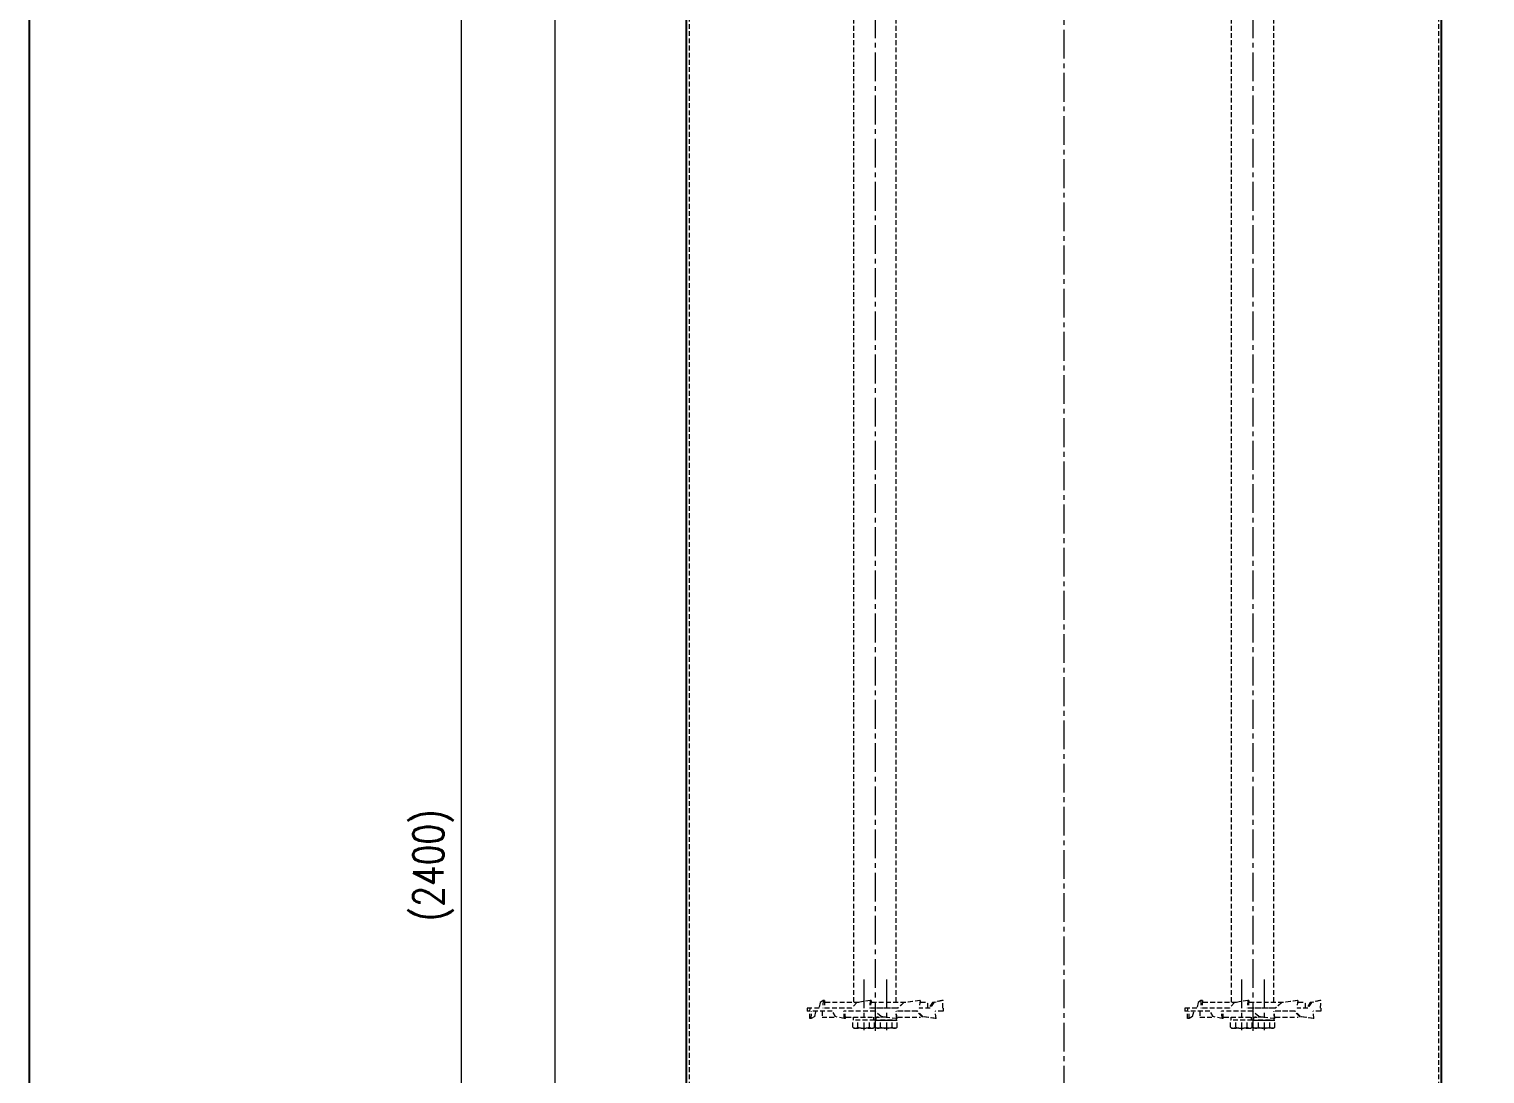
# Model space of a CAD drawing. Header units: millimetres. Extents: x 0 to 70370, y 0 to 11543.
# Drawn here: x 33250 to 34213, y 4951 to 5642 of the extents above; entities that cross this region are included whole.
import ezdxf

# ---------------------------------------------------------------- set-up
doc = ezdxf.new("R2010")
doc.units = ezdxf.units.MM
for name, pattern in [('CENTER2', [28.575, 19.05, -3.175, 3.175, -3.175]), ('HIDDEN', [9.525, 6.35, -3.175]), ('HIDDEN2', [4.7625, 3.175, -1.5875])]:
    doc.linetypes.add(name, pattern=pattern)
for name, color, linetype, lineweight in [('01_外形線', 7, 'Continuous', 25), ('03_かくれ線', 6, 'HIDDEN2', 13), ('04_中心線', 1, 'CENTER2', 9), ('07_寸法線', 3, 'Continuous', 9)]:
    doc.layers.add(name, color=color, linetype=linetype, lineweight=lineweight)
doc.styles.add('寸法用', font='simplex.shx', dxfattribs={"width": 0.8, "bigfont": '@extfont2.shx'})
doc.dimstyles.new('機械製図用', dxfattribs={"dimtxt": 3.5, "dimasz": 3.5, "dimexe": 2, "dimexo": 0, "dimgap": 1.2, "dimtad": 1, "dimdsep": 46, "dimtxsty": '寸法用', "dimblk": 'OPEN30', "dimcen": 0, "dimclrd": 256, "dimclre": 256, "dimclrt": 7, "dimazin": 2, "dimtm": 1e-09, "dimtfac": 0.75, "dimtmove": 0, "dimatfit": 3, "dimldrblk": 'OPEN30', "dimfxl": 1, "dimlwd": -1, "dimlwe": -1, "dimarcsym": 0})

# ---------------------------------------------------------------- blocks, each defined once
blk = doc.blocks.new('_Open30')
at = {"color": 0, "linetype": 'ByBlock', "lineweight": -2}
for p, q in [((-1, 0.27), (0, 0)), ((0, 0), (-1, -0.27)), ((0, 0), (-1, 0))]:
    blk.add_line(p, q, dxfattribs=at)
blk = doc.blocks.new('*D3096')
at = {"layer": '07_寸法線', "color": 4, "linetype": 'HIDDEN', "ltscale": 3, "transparency": 16777216}
blk.add_line((33672.46, 5798.18), (33595.63, 5798.18), dxfattribs=at)
at = {"layer": '07_寸法線', "color": 4, "ltscale": 3, "transparency": 16777216}
blk.add_line((33597.63, 5791.18), (33597.63, 3895.18), dxfattribs=at)
at = {"layer": 'Defpoints', "color": 0, "linetype": 'HIDDEN', "ltscale": 3, "transparency": 16777216}
for p in [(33674.46, 5798.18), (33597.63, 3888.18), (33597.63, 3888.18)]:
    blk.add_point(p, dxfattribs=at)
at = {"layer": '07_寸法線', "color": 4, "linetype": 'HIDDEN', "ltscale": 3, "transparency": 16777216, "xscale": 7, "yscale": 7, "zscale": 7}
for p, rotation in [((33597.63, 5798.18), 90), ((33597.63, 3888.18), 270)]:
    blk.add_blockref('_Open30', p, dxfattribs=dict(at, rotation=rotation))
at = {"layer": '07_寸法線', "color": 4, "linetype": 'HIDDEN', "ltscale": 3, "transparency": 16777216, "insert": (33579.39, 4843.18), "char_height": 20, "attachment_point": 5, "rotation": 90, "style": '寸法用'}
blk.add_mtext('(1910)', dxfattribs=at)
blk = doc.blocks.new('*D3097')
at = {"layer": '07_寸法線', "color": 4, "linetype": 'HIDDEN', "ltscale": 3, "transparency": 16777216}
blk.add_line((33807.46, 6289.18), (33533.49, 6289.18), dxfattribs=at)
at = {"layer": '07_寸法線', "color": 4, "ltscale": 3, "transparency": 16777216}
for p, q in [((33535.49, 6282.18), (33535.49, 3895.18)), ((33537.49, 3888.18), (33537.49, 3888.18))]:
    blk.add_line(p, q, dxfattribs=at)
at = {"layer": 'Defpoints', "color": 0, "linetype": 'HIDDEN', "ltscale": 3, "transparency": 16777216}
for p in [(33809.46, 6289.18), (33535.49, 3888.18), (33535.49, 3888.18)]:
    blk.add_point(p, dxfattribs=at)
at = {"layer": '07_寸法線', "color": 4, "linetype": 'HIDDEN', "ltscale": 3, "transparency": 16777216, "xscale": 7, "yscale": 7, "zscale": 7}
for p, rotation in [((33535.49, 6289.18), 90), ((33535.49, 3888.18), 270)]:
    blk.add_blockref('_Open30', p, dxfattribs=dict(at, rotation=rotation))
at = {"layer": '07_寸法線', "color": 4, "linetype": 'HIDDEN', "ltscale": 3, "transparency": 16777216, "insert": (33517.25, 5088.68), "char_height": 20, "attachment_point": 5, "rotation": 90, "style": '寸法用'}
blk.add_mtext('(2400)', dxfattribs=at)

msp = doc.modelspace()

# ---------------------------------------------------------------- linework, layer by layer
at = {"layer": '01_外形線'}
msp.add_lwpolyline([(33684.464, 4793.179), (34184.464, 4793.179), (34184.464, 5793.179), (33684.464, 5793.179)], close=True, dxfattribs=at)
at = {"layer": '03_かくれ線'}
for p, q in [((33686.464, 5793.179), (33686.464, 4793.179)), ((33795.464, 4998.179), (33795.464, 5798.179)), ((33823.464, 4998.179), (33823.464, 5798.179)), ((34045.464, 4998.179), (34045.464, 5798.179)), ((34073.464, 4998.179), (34073.464, 5798.179)), ((34182.464, 5793.179), (34182.464, 4793.179)), ((33772.515, 4994.179), (33764.464, 4994.179)), ((33764.464, 4994.179), (33764.464, 4992.179)), ((33766.428, 4992.179), (33764.464, 4992.179)), ((33766.315, 4987.179), (33766.451, 4994.179)), ((33767.292, 4987.179), (33767.405, 4992.179)), ((33781.095, 4992.179), (33767.405, 4992.179)), ((33769.636, 4988.537), (33770.538, 4992.179)), ((33773.235, 4997.821), (33772.515, 4994.179)), ((33775.105, 4999.179), (33773.235, 4997.821)), ((33774.464, 4992.179), (33774.464, 4988.179)), ((33781.095, 4992.179), (33774.464, 4992.179)), ((33775.105, 4999.179), (33775.014, 4994.179)), ((33788.957, 4994.179), (33775.014, 4994.179)), ((33776.091, 4999.179), (33775.105, 4999.179)), ((33776.091, 4999.179), (33776, 4994.179)), ((33776.573, 4998.179), (33799.228, 4998.179)), ((33783.326, 4988.537), (33781.095, 4992.179)), ((33793.993, 4994.179), (33788.378, 4994.179)), ((33789.126, 4987.179), (33788.845, 4992.179)), ((33809.464, 4992.179), (33788.845, 4992.179)), ((33789.971, 4987.179), (33789.69, 4992.179)), ((33797.397, 4997.821), (33793.993, 4994.179)), ((33806.244, 4999.179), (33797.397, 4997.821)), ((33806.244, 4999.179), (33805.814, 4994.179)), ((33824.534, 4994.179), (33805.814, 4994.179)), ((33806.818, 4999.179), (33806.244, 4999.179)), ((33806.818, 4999.179), (33806.389, 4994.179)), ((33823.464, 4994.179), (33806.389, 4994.179)), ((33807.232, 4998.179), (33830.759, 4998.179)), ((33813.522, 4988.537), (33809.464, 4992.179)), ((33837.526, 4992.179), (33823.344, 4992.179)), ((33823.852, 4987.207), (33823.344, 4992.179)), ((33824.069, 4987.179), (33823.558, 4992.179)), ((33836.989, 4992.179), (33823.558, 4992.179)), ((33828.454, 4997.821), (33824.36, 4994.179)), ((33828.627, 4997.821), (33824.534, 4994.179)), ((33839.096, 4999.179), (33828.454, 4997.821)), ((33828.454, 4997.821), (33828.627, 4997.821)), ((33839.269, 4999.179), (33828.627, 4997.821)), ((33840.495, 4988.537), (33836.989, 4992.179)), ((33841.033, 4988.537), (33837.526, 4992.179)), ((33839.269, 4999.179), (33838.753, 4994.179)), ((33845.984, 4994.179), (33838.753, 4994.179)), ((33839.269, 4999.179), (33839.096, 4999.179)), ((33839.666, 4998.179), (33844.464, 4998.179)), ((33844.464, 4994.179), (33844.464, 4998.179)), ((33847.55, 4997.821), (33845.164, 4994.179)), ((33848.37, 4997.821), (33845.984, 4994.179)), ((33853.753, 4999.179), (33847.55, 4997.821)), ((33847.55, 4997.821), (33848.37, 4997.821)), ((33854.572, 4999.179), (33848.37, 4997.821)), ((33854.464, 4992.179), (33849.445, 4992.179)), ((33849.886, 4987.179), (33849.445, 4992.179)), ((33854.572, 4999.179), (33853.753, 4999.179)), ((33854.272, 4994.179), (33854.572, 4999.179)), ((33854.464, 4994.179), (33854.272, 4994.179)), ((33854.464, 4994.179), (33854.464, 4992.179)), ((34022.515, 4994.179), (34014.464, 4994.179)), ((34014.464, 4994.179), (34014.464, 4992.179)), ((34016.428, 4992.179), (34014.464, 4992.179)), ((34016.315, 4987.179), (34016.451, 4994.179)), ((34017.292, 4987.179), (34017.405, 4992.179)), ((34031.095, 4992.179), (34017.405, 4992.179)), ((34019.636, 4988.537), (34020.538, 4992.179)), ((34023.235, 4997.821), (34022.515, 4994.179)), ((34025.105, 4999.179), (34023.235, 4997.821)), ((34024.464, 4992.179), (34024.464, 4988.179)), ((34031.095, 4992.179), (34024.464, 4992.179)), ((34025.105, 4999.179), (34025.014, 4994.179)), ((34038.957, 4994.179), (34025.014, 4994.179)), ((34026.091, 4999.179), (34025.105, 4999.179)), ((34026.091, 4999.179), (34026, 4994.179)), ((34026.573, 4998.179), (34049.228, 4998.179)), ((34033.326, 4988.537), (34031.095, 4992.179)), ((34043.993, 4994.179), (34038.378, 4994.179)), ((34039.126, 4987.179), (34038.845, 4992.179)), ((34059.464, 4992.179), (34038.845, 4992.179)), ((34039.971, 4987.179), (34039.69, 4992.179)), ((34047.397, 4997.821), (34043.993, 4994.179)), ((34056.244, 4999.179), (34047.397, 4997.821)), ((34056.244, 4999.179), (34055.814, 4994.179)), ((34074.534, 4994.179), (34055.814, 4994.179)), ((34056.818, 4999.179), (34056.244, 4999.179)), ((34056.818, 4999.179), (34056.389, 4994.179)), ((34073.464, 4994.179), (34056.389, 4994.179)), ((34057.232, 4998.179), (34080.759, 4998.179)), ((34063.522, 4988.537), (34059.464, 4992.179)), ((34087.526, 4992.179), (34073.344, 4992.179)), ((34073.852, 4987.207), (34073.344, 4992.179)), ((34074.069, 4987.179), (34073.558, 4992.179)), ((34086.989, 4992.179), (34073.558, 4992.179)), ((34078.454, 4997.821), (34074.36, 4994.179)), ((34078.627, 4997.821), (34074.534, 4994.179)), ((34089.096, 4999.179), (34078.454, 4997.821)), ((34078.454, 4997.821), (34078.627, 4997.821)), ((34089.269, 4999.179), (34078.627, 4997.821)), ((34090.495, 4988.537), (34086.989, 4992.179)), ((34091.033, 4988.537), (34087.526, 4992.179)), ((34089.269, 4999.179), (34088.753, 4994.179)), ((34095.984, 4994.179), (34088.753, 4994.179)), ((34089.269, 4999.179), (34089.096, 4999.179)), ((34089.666, 4998.179), (34094.464, 4998.179)), ((34094.464, 4994.179), (34094.464, 4998.179)), ((34097.55, 4997.821), (34095.164, 4994.179)), ((34098.37, 4997.821), (34095.984, 4994.179)), ((34103.753, 4999.179), (34097.55, 4997.821)), ((34097.55, 4997.821), (34098.37, 4997.821)), ((34104.572, 4999.179), (34098.37, 4997.821)), ((34104.464, 4992.179), (34099.445, 4992.179)), ((34099.886, 4987.179), (34099.445, 4992.179)), ((34104.572, 4999.179), (34103.753, 4999.179)), ((34104.272, 4994.179), (34104.572, 4999.179)), ((34104.464, 4994.179), (34104.272, 4994.179)), ((34104.464, 4994.179), (34104.464, 4992.179)), ((33767.292, 4987.179), (33766.315, 4987.179)), ((33769.636, 4988.537), (33767.292, 4987.179)), ((33774.464, 4988.179), (33782.661, 4988.179)), ((33789.126, 4987.179), (33783.326, 4988.537)), ((33789.971, 4987.179), (33789.126, 4987.179)), ((33790.415, 4988.179), (33812.385, 4988.179)), ((33816.301, 4988.179), (33810.778, 4988.179)), ((33824.069, 4987.179), (33813.522, 4988.537)), ((33824.469, 4988.179), (33839.531, 4988.179)), ((33849.349, 4987.179), (33840.495, 4988.537)), ((33840.495, 4988.537), (33841.033, 4988.537)), ((33849.886, 4987.179), (33841.033, 4988.537)), ((33849.886, 4987.179), (33849.349, 4987.179)), ((34017.292, 4987.179), (34016.315, 4987.179)), ((34019.636, 4988.537), (34017.292, 4987.179)), ((34024.464, 4988.179), (34032.661, 4988.179)), ((34039.126, 4987.179), (34033.326, 4988.537)), ((34039.971, 4987.179), (34039.126, 4987.179)), ((34040.415, 4988.179), (34062.385, 4988.179)), ((34066.301, 4988.179), (34060.778, 4988.179)), ((34074.069, 4987.179), (34063.522, 4988.537)), ((34074.469, 4988.179), (34089.531, 4988.179)), ((34099.349, 4987.179), (34090.495, 4988.537)), ((34090.495, 4988.537), (34091.033, 4988.537)), ((34099.886, 4987.179), (34091.033, 4988.537)), ((34099.886, 4987.179), (34099.349, 4987.179))]:
    msp.add_line(p, q, dxfattribs=at)
at = {"layer": '03_かくれ線', "color": 2}
for p, q in [((33809.154, 4986.179), (33794.774, 4986.179)), ((33794.774, 4981.461), (33794.774, 4986.179)), ((33794.774, 4981.461), (33795.464, 4980.879)), ((33795.214, 4986.179), (33795.214, 4988.179)), ((33795.464, 4980.879), (33808.464, 4980.879)), ((33798.209, 4981.461), (33798.209, 4986.179)), ((33805.719, 4981.461), (33805.719, 4986.179)), ((33809.154, 4981.461), (33808.464, 4980.879)), ((33808.714, 4986.179), (33808.714, 4988.179)), ((33809.154, 4981.461), (33809.154, 4986.179)), ((33809.774, 4981.461), (33809.774, 4986.179)), ((33809.774, 4986.179), (33812.964, 4986.179)), ((33809.774, 4981.461), (33810.464, 4980.879)), ((33810.214, 4986.179), (33810.214, 4988.179)), ((33823.464, 4980.879), (33810.464, 4980.879)), ((33810.778, 4986.179), (33824.154, 4986.179)), ((33812.964, 4986.179), (33820.964, 4986.179)), ((33820.964, 4986.179), (33812.964, 4986.179)), ((33813.209, 4981.461), (33813.209, 4986.179)), ((33820.719, 4981.461), (33820.719, 4986.179)), ((33820.964, 4986.179), (33824.154, 4986.179)), ((33824.154, 4981.461), (33823.464, 4980.879)), ((33823.714, 4986.179), (33823.714, 4987.225)), ((33824.154, 4981.461), (33824.154, 4986.179)), ((34059.154, 4986.179), (34044.774, 4986.179)), ((34044.774, 4981.461), (34044.774, 4986.179)), ((34044.774, 4981.461), (34045.464, 4980.879)), ((34045.214, 4986.179), (34045.214, 4988.179)), ((34045.464, 4980.879), (34058.464, 4980.879)), ((34048.209, 4981.461), (34048.209, 4986.179)), ((34055.719, 4981.461), (34055.719, 4986.179)), ((34059.154, 4981.461), (34058.464, 4980.879)), ((34058.714, 4986.179), (34058.714, 4988.179)), ((34059.154, 4981.461), (34059.154, 4986.179)), ((34059.774, 4981.461), (34059.774, 4986.179)), ((34059.774, 4986.179), (34062.964, 4986.179)), ((34059.774, 4981.461), (34060.464, 4980.879)), ((34060.214, 4986.179), (34060.214, 4988.179)), ((34073.464, 4980.879), (34060.464, 4980.879)), ((34060.778, 4986.179), (34074.154, 4986.179)), ((34062.964, 4986.179), (34070.964, 4986.179)), ((34070.964, 4986.179), (34062.964, 4986.179)), ((34063.209, 4981.461), (34063.209, 4986.179)), ((34070.719, 4981.461), (34070.719, 4986.179)), ((34070.964, 4986.179), (34074.154, 4986.179)), ((34074.154, 4981.461), (34073.464, 4980.879)), ((34073.714, 4986.179), (34073.714, 4987.225)), ((34074.154, 4981.461), (34074.154, 4986.179))]:
    msp.add_line(p, q, dxfattribs=at)
for centre, radius, start, end in [((33796.492, 4983.747), 2.859, 233.079456, 306.920544), ((33801.964, 4993.288), 12.409, 252.387526, 287.612474), ((33807.436, 4983.747), 2.859, 233.079456, 306.920544), ((33811.492, 4983.747), 2.859, 233.079456, 306.920544), ((33816.964, 4993.288), 12.409, 252.387526, 287.612474), ((33822.436, 4983.714), 2.833, 232.682331, 307.317669), ((34046.492, 4983.747), 2.859, 233.079456, 306.920544), ((34051.964, 4993.288), 12.409, 252.387526, 287.612474), ((34057.436, 4983.747), 2.859, 233.079456, 306.920544), ((34061.492, 4983.747), 2.859, 233.079456, 306.920544), ((34066.964, 4993.288), 12.409, 252.387526, 287.612474), ((34072.436, 4983.714), 2.833, 232.682331, 307.317669)]:
    msp.add_arc(centre, radius, start, end, dxfattribs=at)
at = {"layer": '04_中心線'}
for p, q in [((33934.464, 5813.179), (33934.464, 4773.179)), ((33809.464, 5798.179), (33809.464, 4975.875)), ((34059.464, 5798.179), (34059.464, 4975.875)), ((33801.964, 5013.179), (33801.964, 4979.541)), ((33816.964, 5013.179), (33816.964, 4979.541)), ((34051.964, 5013.179), (34051.964, 4979.541)), ((34066.964, 5013.179), (34066.964, 4979.541))]:
    msp.add_line(p, q, dxfattribs=at)
at = {"layer": 'Defpoints'}
msp.add_lwpolyline([(33249.668, 3808.276), (36821.349, 3808.276), (36821.349, 6333.706), (33249.668, 6333.706)], close=True, dxfattribs=at)

# ---------------------------------------------------------------- dimensions: what is measured, and where the dimension line sits
at = {"layer": '07_寸法線', "color": 4, "linetype": 'HIDDEN', "ltscale": 3}
for base, p1, p2, text, picture, middle in [((33535.489, 3888.179), (33809.464, 6289.179), (33535.489, 3888.179), '(2400)', '*D3097', (33517.251, 5088.679)), ((33597.63, 3888.179), (33674.464, 5798.179), (33597.63, 3888.179), '(<>)', '*D3096', (33579.392, 4843.179))]:
    dim = msp.add_linear_dim(base=base, p1=p1, p2=p2, angle=90, text=text, dimstyle='機械製図用', override={"dimtxt": 20, "dimasz": 7, "dimexo": 2, "dimgap": 3, "dimdec": 1, "dimclrd": 4, "dimclre": 4, "dimclrt": 4}, dxfattribs=at)
    dim.commit()
    dim.dimension.update_dxf_attribs({"geometry": picture, "text_midpoint": middle})

doc.saveas('drawing.dxf')
